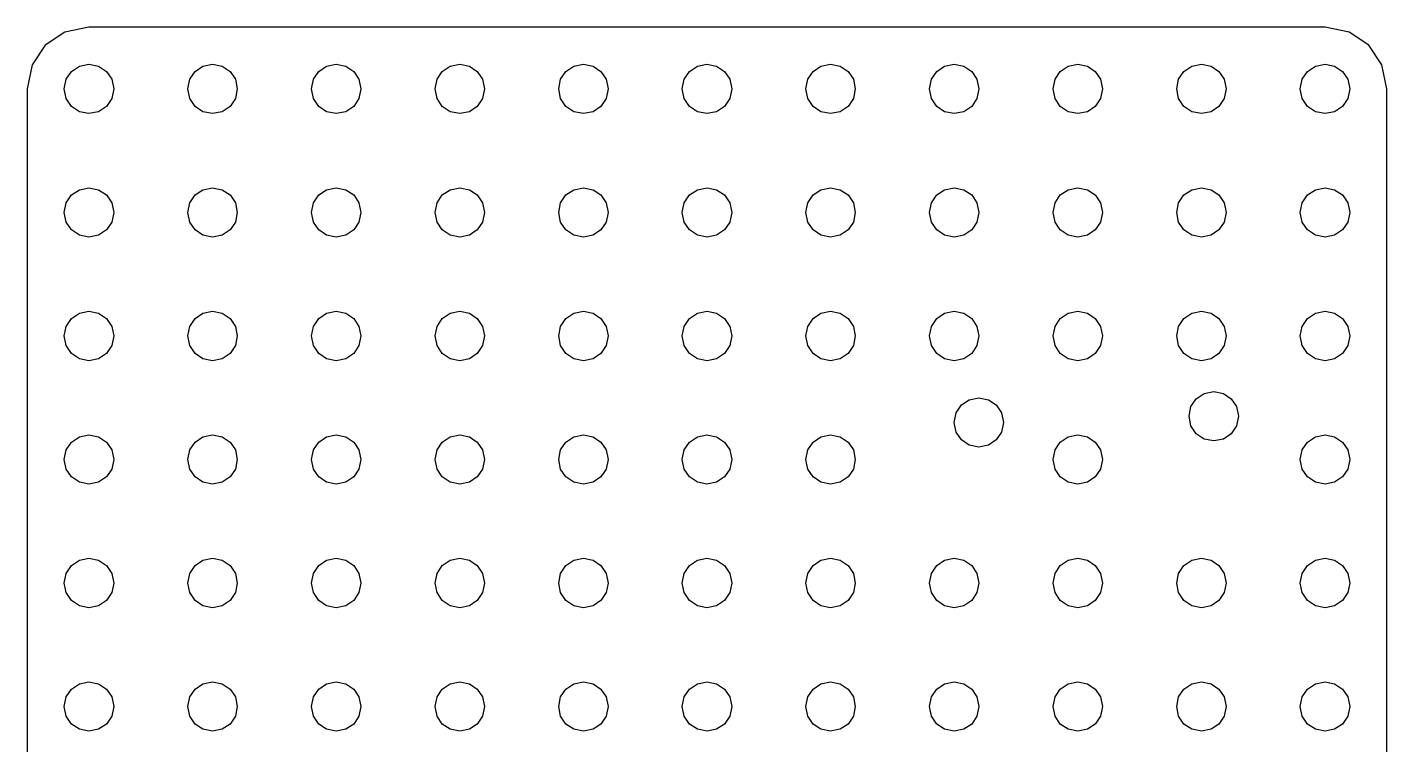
# Model space of a CAD drawing. Extents: x 0 to 110, y 0 to 110.
# Drawn here: x 0 to 110, y 51.9 to 110 of the extents above; entities that cross this region are included whole.
import ezdxf

# ---------------------------------------------------------------- set-up
doc = ezdxf.new("R2010")
doc.units = 0
doc.layers.add('Layer_1', color=7, linetype='CONTINUOUS')

msp = doc.modelspace()

# ---------------------------------------------------------------- linework, layer by layer
at = {"layer": 'Layer_1', "color": 7}
for p, q in [((4.999987, 110.000004), (3.050147, 109.608282)), ((29.999991, 110.000001), (4.999987, 110.000004)), ((54.999992, 109.999995), (29.999991, 110.000001)), ((3.050147, 109.608282), (1.461245, 108.538747)), ((79.999995, 109.999992), (54.999992, 109.999995)), ((104.999999, 109.99999), (79.999995, 109.999992)), ((106.949841, 109.608268), (104.999999, 109.99999)), ((108.538749, 108.538733), (106.949841, 109.608268)), ((1.461245, 108.538747), (0.391717, 106.949842)), ((109.608281, 106.949828), (108.538749, 108.538733)), ((0.391717, 106.949842), (0, 105.000005)), ((3.585791, 106.414217), (4.221514, 106.842834)), ((4.221514, 106.842834), (5.000004, 107.000004)), ((5.000004, 107.000004), (5.778494, 106.842834)), ((5.778494, 106.842834), (6.414218, 106.414217)), ((13.58579, 106.414217), (14.221513, 106.842834)), ((14.221513, 106.842834), (15.000003, 107.000004)), ((15.000003, 107.000004), (15.778493, 106.842834)), ((15.778493, 106.842834), (16.414217, 106.414217)), ((23.585789, 106.414217), (24.221513, 106.842834)), ((24.221513, 106.842834), (25.000003, 107.000004)), ((25.000003, 107.000004), (25.778493, 106.842834)), ((25.778493, 106.842834), (26.414217, 106.414217)), ((33.585786, 106.414217), (34.221509, 106.842834)), ((34.221509, 106.842834), (35, 107.000004)), ((35, 107.000004), (35.77849, 106.842834)), ((35.77849, 106.842834), (36.414213, 106.414217)), ((43.585786, 106.414217), (44.221509, 106.842834)), ((44.221509, 106.842834), (44.999999, 107.000004)), ((44.999999, 107.000004), (45.77849, 106.842834)), ((45.77849, 106.842834), (46.414213, 106.414217)), ((53.585785, 106.414217), (54.221509, 106.842834)), ((54.221509, 106.842834), (54.999999, 107.000004)), ((54.999999, 107.000004), (55.778489, 106.842834)), ((55.778489, 106.842834), (56.414213, 106.414217)), ((63.585785, 106.414217), (64.221509, 106.842834)), ((64.221509, 106.842834), (64.999999, 107.000004)), ((64.999999, 107.000004), (65.778489, 106.842834)), ((65.778489, 106.842834), (66.414212, 106.414217)), ((73.585785, 106.414217), (74.221508, 106.842834)), ((74.221508, 106.842834), (74.999999, 107.000004)), ((74.999999, 107.000004), (75.778489, 106.842834)), ((75.778489, 106.842834), (76.414212, 106.414217)), ((83.585788, 106.414217), (84.221511, 106.842834)), ((84.221511, 106.842834), (85.000001, 107.000004)), ((85.000001, 107.000004), (85.778491, 106.842834)), ((85.778491, 106.842834), (86.414215, 106.414217)), ((93.585787, 106.414217), (94.221511, 106.842834)), ((94.221511, 106.842834), (95.000001, 107.000004)), ((95.000001, 107.000004), (95.778491, 106.842834)), ((95.778491, 106.842834), (96.414215, 106.414217)), ((103.585787, 106.414217), (104.22151, 106.842834)), ((104.22151, 106.842834), (105.000001, 107.000004)), ((105.000001, 107.000004), (105.778491, 106.842834)), ((105.778491, 106.842834), (106.414214, 106.414217)), ((110, 104.999991), (109.608281, 106.949828)), ((3.000004, 105.000004), (3.157174, 105.778494)), ((3.157174, 105.778494), (3.585791, 106.414217)), ((6.414218, 106.414217), (6.842834, 105.778494)), ((6.842834, 105.778494), (7.000004, 105.000004)), ((13.000003, 105.000004), (13.157173, 105.778494)), ((13.157173, 105.778494), (13.58579, 106.414217)), ((16.414217, 106.414217), (16.842833, 105.778494)), ((16.842833, 105.778494), (17.000003, 105.000004)), ((23.000003, 105.000004), (23.157173, 105.778494)), ((23.157173, 105.778494), (23.585789, 106.414217)), ((26.414217, 106.414217), (26.842833, 105.778494)), ((26.842833, 105.778494), (27.000003, 105.000004)), ((32.999999, 105.000004), (33.157169, 105.778494)), ((33.157169, 105.778494), (33.585786, 106.414217)), ((36.414213, 106.414217), (36.84283, 105.778494)), ((36.84283, 105.778494), (37, 105.000004)), ((42.999999, 105.000004), (43.157169, 105.778494)), ((43.157169, 105.778494), (43.585786, 106.414217)), ((46.414213, 106.414217), (46.842829, 105.778494)), ((46.842829, 105.778494), (46.999999, 105.000004)), ((52.999999, 105.000004), (53.157169, 105.778494)), ((53.157169, 105.778494), (53.585785, 106.414217)), ((56.414213, 106.414217), (56.842829, 105.778494)), ((56.842829, 105.778494), (56.999999, 105.000004)), ((62.999999, 105.000004), (63.157169, 105.778494)), ((63.157169, 105.778494), (63.585785, 106.414217)), ((66.414212, 106.414217), (66.842829, 105.778494)), ((66.842829, 105.778494), (66.999999, 105.000004)), ((72.999999, 105.000004), (73.157168, 105.778494)), ((73.157168, 105.778494), (73.585785, 106.414217)), ((76.414212, 106.414217), (76.842829, 105.778494)), ((76.842829, 105.778494), (76.999999, 105.000004)), ((83.000001, 105.000004), (83.157171, 105.778494)), ((83.157171, 105.778494), (83.585788, 106.414217)), ((86.414215, 106.414217), (86.842831, 105.778494)), ((86.842831, 105.778494), (87.000001, 105.000004)), ((93.000001, 105.000004), (93.157171, 105.778494)), ((93.157171, 105.778494), (93.585787, 106.414217)), ((96.414215, 106.414217), (96.842831, 105.778494)), ((96.842831, 105.778494), (97.000001, 105.000004)), ((103.000001, 105.000004), (103.15717, 105.778494)), ((103.15717, 105.778494), (103.585787, 106.414217)), ((106.414214, 106.414217), (106.842831, 105.778494)), ((106.842831, 105.778494), (107.000001, 105.000004)), ((0, 105.000005), (0, 88.750005)), ((3.157174, 104.221514), (3.000004, 105.000004)), ((7.000004, 105.000004), (6.842834, 104.221514)), ((13.157173, 104.221514), (13.000003, 105.000004)), ((17.000003, 105.000004), (16.842833, 104.221514)), ((23.157173, 104.221514), (23.000003, 105.000004)), ((27.000003, 105.000004), (26.842833, 104.221514)), ((33.157169, 104.221514), (32.999999, 105.000004)), ((37, 105.000004), (36.84283, 104.221514)), ((43.157169, 104.221514), (42.999999, 105.000004)), ((46.999999, 105.000004), (46.842829, 104.221514)), ((53.157169, 104.221514), (52.999999, 105.000004)), ((56.999999, 105.000004), (56.842829, 104.221514)), ((63.157169, 104.221514), (62.999999, 105.000004)), ((66.999999, 105.000004), (66.842829, 104.221514)), ((73.157168, 104.221514), (72.999999, 105.000004)), ((76.999999, 105.000004), (76.842829, 104.221514)), ((83.157171, 104.221514), (83.000001, 105.000004)), ((87.000001, 105.000004), (86.842831, 104.221514)), ((93.157171, 104.221514), (93.000001, 105.000004)), ((97.000001, 105.000004), (96.842831, 104.221514)), ((103.157171, 104.221514), (103.000001, 105.000004)), ((107.000001, 105.000004), (106.842831, 104.221514)), ((110, 88.749994), (110, 104.999991)), ((3.585791, 103.585791), (3.157174, 104.221514)), ((4.221514, 103.157174), (3.585791, 103.585791)), ((6.414218, 103.585791), (5.778494, 103.157174)), ((6.842834, 104.221514), (6.414218, 103.585791)), ((13.58579, 103.585791), (13.157173, 104.221514)), ((14.221513, 103.157174), (13.58579, 103.585791)), ((16.414217, 103.585791), (15.778493, 103.157174)), ((16.842833, 104.221514), (16.414217, 103.585791)), ((23.585789, 103.585791), (23.157173, 104.221514)), ((24.221513, 103.157174), (23.585789, 103.585791)), ((26.414216, 103.585791), (25.778493, 103.157174)), ((26.842833, 104.221514), (26.414216, 103.585791)), ((33.585786, 103.585791), (33.157169, 104.221514)), ((34.221509, 103.157174), (33.585786, 103.585791)), ((36.414213, 103.585791), (35.77849, 103.157174)), ((36.84283, 104.221514), (36.414213, 103.585791)), ((43.585786, 103.585791), (43.157169, 104.221514)), ((44.221509, 103.157174), (43.585786, 103.585791)), ((46.414213, 103.585791), (45.77849, 103.157174)), ((46.842829, 104.221514), (46.414213, 103.585791)), ((53.585786, 103.585791), (53.157169, 104.221514)), ((54.221509, 103.157174), (53.585786, 103.585791)), ((56.414213, 103.585791), (55.778489, 103.157174)), ((56.842829, 104.221514), (56.414213, 103.585791)), ((63.585785, 103.585791), (63.157169, 104.221514)), ((64.221509, 103.157174), (63.585785, 103.585791)), ((66.414212, 103.585791), (65.778489, 103.157174)), ((66.842829, 104.221514), (66.414212, 103.585791)), ((73.585785, 103.585791), (73.157168, 104.221514)), ((74.221508, 103.157174), (73.585785, 103.585791)), ((76.414212, 103.585791), (75.778489, 103.157174)), ((76.842829, 104.221514), (76.414212, 103.585791)), ((83.585788, 103.585791), (83.157171, 104.221514)), ((84.221511, 103.157174), (83.585788, 103.585791)), ((86.414215, 103.585791), (85.778491, 103.157174)), ((86.842831, 104.221514), (86.414215, 103.585791)), ((93.585787, 103.585791), (93.157171, 104.221514)), ((94.221511, 103.157174), (93.585787, 103.585791)), ((96.414214, 103.585791), (95.778491, 103.157174)), ((96.842831, 104.221514), (96.414214, 103.585791)), ((103.585787, 103.585791), (103.157171, 104.221514)), ((104.22151, 103.157174), (103.585787, 103.585791)), ((106.414214, 103.585791), (105.778491, 103.157174)), ((106.842831, 104.221514), (106.414214, 103.585791)), ((5.000004, 103.000004), (4.221514, 103.157174)), ((5.778494, 103.157174), (5.000004, 103.000004)), ((15.000003, 103.000004), (14.221513, 103.157174)), ((15.778493, 103.157174), (15.000003, 103.000004)), ((25.000003, 103.000004), (24.221513, 103.157174)), ((25.778493, 103.157174), (25.000003, 103.000004)), ((35, 103.000004), (34.221509, 103.157174)), ((35.77849, 103.157174), (35, 103.000004)), ((44.999999, 103.000004), (44.221509, 103.157174)), ((45.77849, 103.157174), (44.999999, 103.000004)), ((54.999999, 103.000004), (54.221509, 103.157174)), ((55.778489, 103.157174), (54.999999, 103.000004)), ((64.999999, 103.000004), (64.221509, 103.157174)), ((65.778489, 103.157174), (64.999999, 103.000004)), ((74.999999, 103.000004), (74.221508, 103.157174)), ((75.778489, 103.157174), (74.999999, 103.000004)), ((85.000001, 103.000004), (84.221511, 103.157174)), ((85.778491, 103.157174), (85.000001, 103.000004)), ((95.000001, 103.000004), (94.221511, 103.157174)), ((95.778491, 103.157174), (95.000001, 103.000004)), ((105.000001, 103.000004), (104.22151, 103.157174)), ((105.778491, 103.157174), (105.000001, 103.000004)), ((3.58579, 96.414218), (4.221514, 96.842835)), ((4.221514, 96.842835), (5.000004, 97.000004)), ((5.000004, 97.000004), (5.778494, 96.842835)), ((5.778494, 96.842835), (6.414217, 96.414218)), ((13.585789, 96.41422), (14.221512, 96.842837)), ((14.221512, 96.842837), (15.000003, 97.000007)), ((15.000003, 97.000007), (15.778493, 96.842837)), ((15.778493, 96.842837), (16.414216, 96.41422)), ((23.58579, 96.414218), (24.221514, 96.842835)), ((24.221514, 96.842835), (25.000004, 97.000004)), ((25.000004, 97.000004), (25.778494, 96.842835)), ((25.778494, 96.842835), (26.414217, 96.414218)), ((33.585789, 96.414218), (34.221512, 96.842835)), ((34.221512, 96.842835), (35.000002, 97.000004)), ((35.000002, 97.000004), (35.778493, 96.842835)), ((35.778493, 96.842835), (36.414216, 96.414218)), ((43.585788, 96.414218), (44.221512, 96.842835)), ((44.221512, 96.842835), (45.000002, 97.000004)), ((45.000002, 97.000004), (45.778492, 96.842835)), ((45.778492, 96.842835), (46.414216, 96.414218)), ((53.585788, 96.414218), (54.221512, 96.842835)), ((54.221512, 96.842835), (55.000002, 97.000004)), ((55.000002, 97.000004), (55.778492, 96.842835)), ((55.778492, 96.842835), (56.414216, 96.414218)), ((63.585788, 96.41422), (64.221511, 96.842837)), ((64.221511, 96.842837), (65.000002, 97.000007)), ((65.000002, 97.000007), (65.778492, 96.842837)), ((65.778492, 96.842837), (66.414215, 96.41422)), ((73.585788, 96.414218), (74.221511, 96.842835)), ((74.221511, 96.842835), (75.000001, 97.000004)), ((75.000001, 97.000004), (75.778492, 96.842835)), ((75.778492, 96.842835), (76.414215, 96.414218)), ((83.58579, 96.414218), (84.221514, 96.842835)), ((84.221514, 96.842835), (85.000004, 97.000004)), ((85.000004, 97.000004), (85.778494, 96.842835)), ((85.778494, 96.842835), (86.414218, 96.414218)), ((93.58579, 96.414218), (94.221514, 96.842835)), ((94.221514, 96.842835), (95.000004, 97.000004)), ((95.000004, 97.000004), (95.778494, 96.842835)), ((95.778494, 96.842835), (96.414217, 96.414218)), ((103.58579, 96.414218), (104.221513, 96.842835)), ((104.221513, 96.842835), (105.000003, 97.000004)), ((105.000003, 97.000004), (105.778494, 96.842835)), ((105.778494, 96.842835), (106.414217, 96.414218)), ((3.000004, 95.000004), (3.157174, 95.778494)), ((3.157174, 95.778494), (3.58579, 96.414218)), ((6.414217, 96.414218), (6.842834, 95.778494)), ((6.842834, 95.778494), (7.000004, 95.000004)), ((13.000003, 95.000007), (13.157172, 95.778497)), ((13.157172, 95.778497), (13.585789, 96.41422)), ((16.414216, 96.41422), (16.842833, 95.778497)), ((16.842833, 95.778497), (17.000003, 95.000007)), ((23.000004, 95.000004), (23.157174, 95.778494)), ((23.157174, 95.778494), (23.58579, 96.414218)), ((26.414217, 96.414218), (26.842834, 95.778494)), ((26.842834, 95.778494), (27.000004, 95.000004)), ((33.000002, 95.000004), (33.157172, 95.778494)), ((33.157172, 95.778494), (33.585789, 96.414218)), ((36.414216, 96.414218), (36.842832, 95.778494)), ((36.842832, 95.778494), (37.000002, 95.000004)), ((43.000002, 95.000004), (43.157172, 95.778494)), ((43.157172, 95.778494), (43.585788, 96.414218)), ((46.414216, 96.414218), (46.842832, 95.778494)), ((46.842832, 95.778494), (47.000002, 95.000004)), ((53.000002, 95.000004), (53.157172, 95.778494)), ((53.157172, 95.778494), (53.585788, 96.414218)), ((56.414216, 96.414218), (56.842832, 95.778494)), ((56.842832, 95.778494), (57.000002, 95.000004)), ((63.000002, 95.000007), (63.157171, 95.778497)), ((63.157171, 95.778497), (63.585788, 96.41422)), ((66.414215, 96.41422), (66.842832, 95.778497)), ((66.842832, 95.778497), (67.000002, 95.000007)), ((73.000001, 95.000004), (73.157171, 95.778494)), ((73.157171, 95.778494), (73.585788, 96.414218)), ((76.414215, 96.414218), (76.842831, 95.778494)), ((76.842831, 95.778494), (77.000001, 95.000004)), ((83.000004, 95.000004), (83.157174, 95.778494)), ((83.157174, 95.778494), (83.58579, 96.414218)), ((86.414218, 96.414218), (86.842834, 95.778494)), ((86.842834, 95.778494), (87.000004, 95.000004)), ((93.000004, 95.000004), (93.157174, 95.778494)), ((93.157174, 95.778494), (93.58579, 96.414218)), ((96.414217, 96.414218), (96.842834, 95.778494)), ((96.842834, 95.778494), (97.000004, 95.000004)), ((103.000003, 95.000004), (103.157173, 95.778494)), ((103.157173, 95.778494), (103.58579, 96.414218)), ((106.414217, 96.414218), (106.842834, 95.778494)), ((106.842834, 95.778494), (107.000004, 95.000004)), ((3.157174, 94.221515), (3.000004, 95.000004)), ((7.000004, 95.000004), (6.842834, 94.221515)), ((13.157172, 94.221518), (13.000003, 95.000007)), ((17.000003, 95.000007), (16.842833, 94.221518)), ((23.157174, 94.221515), (23.000004, 95.000004)), ((27.000004, 95.000004), (26.842834, 94.221515)), ((33.157172, 94.221515), (33.000002, 95.000004)), ((37.000002, 95.000004), (36.842832, 94.221515)), ((43.157172, 94.221515), (43.000002, 95.000004)), ((47.000002, 95.000004), (46.842832, 94.221515)), ((53.157172, 94.221515), (53.000002, 95.000004)), ((57.000002, 95.000004), (56.842832, 94.221515)), ((63.157172, 94.221518), (63.000002, 95.000007)), ((67.000002, 95.000007), (66.842832, 94.221518)), ((73.157171, 94.221515), (73.000001, 95.000004)), ((77.000001, 95.000004), (76.842831, 94.221515)), ((83.157174, 94.221515), (83.000004, 95.000004)), ((87.000004, 95.000004), (86.842834, 94.221515)), ((93.157174, 94.221515), (93.000004, 95.000004)), ((97.000004, 95.000004), (96.842834, 94.221515)), ((103.157173, 94.221515), (103.000003, 95.000004)), ((107.000004, 95.000004), (106.842834, 94.221515)), ((3.58579, 93.585791), (3.157174, 94.221515)), ((4.221514, 93.157174), (3.58579, 93.585791)), ((6.414217, 93.585791), (5.778494, 93.157174)), ((6.842834, 94.221515), (6.414217, 93.585791)), ((13.585789, 93.585794), (13.157172, 94.221518)), ((14.221512, 93.157177), (13.585789, 93.585794)), ((16.414216, 93.585794), (15.778493, 93.157177)), ((16.842833, 94.221518), (16.414216, 93.585794)), ((23.58579, 93.585791), (23.157174, 94.221515)), ((24.221514, 93.157174), (23.58579, 93.585791)), ((26.414217, 93.585791), (25.778494, 93.157174)), ((26.842834, 94.221515), (26.414217, 93.585791)), ((33.585789, 93.585791), (33.157172, 94.221515)), ((34.221512, 93.157174), (33.585789, 93.585791)), ((36.414216, 93.585791), (35.778493, 93.157174)), ((36.842832, 94.221515), (36.414216, 93.585791)), ((43.585789, 93.585791), (43.157172, 94.221515)), ((44.221512, 93.157174), (43.585789, 93.585791)), ((46.414216, 93.585791), (45.778492, 93.157174)), ((46.842832, 94.221515), (46.414216, 93.585791)), ((53.585788, 93.585791), (53.157172, 94.221515)), ((54.221512, 93.157174), (53.585788, 93.585791)), ((56.414215, 93.585791), (55.778492, 93.157174)), ((56.842832, 94.221515), (56.414215, 93.585791)), ((63.585788, 93.585794), (63.157172, 94.221518)), ((64.221511, 93.157177), (63.585788, 93.585794)), ((66.414215, 93.585794), (65.778492, 93.157177)), ((66.842832, 94.221518), (66.414215, 93.585794)), ((73.585788, 93.585791), (73.157171, 94.221515)), ((74.221511, 93.157174), (73.585788, 93.585791)), ((76.414215, 93.585791), (75.778492, 93.157174)), ((76.842831, 94.221515), (76.414215, 93.585791)), ((83.58579, 93.585791), (83.157174, 94.221515)), ((84.221514, 93.157174), (83.58579, 93.585791)), ((86.414217, 93.585791), (85.778494, 93.157174)), ((86.842834, 94.221515), (86.414217, 93.585791)), ((93.58579, 93.585791), (93.157174, 94.221515)), ((94.221514, 93.157174), (93.58579, 93.585791)), ((96.414217, 93.585791), (95.778494, 93.157174)), ((96.842834, 94.221515), (96.414217, 93.585791)), ((103.58579, 93.585791), (103.157173, 94.221515)), ((104.221513, 93.157174), (103.58579, 93.585791)), ((106.414217, 93.585791), (105.778494, 93.157174)), ((106.842834, 94.221515), (106.414217, 93.585791)), ((5.000004, 93.000005), (4.221514, 93.157174)), ((5.778494, 93.157174), (5.000004, 93.000005)), ((15.000003, 93.000007), (14.221512, 93.157177)), ((15.778493, 93.157177), (15.000003, 93.000007)), ((25.000004, 93.000005), (24.221514, 93.157174)), ((25.778494, 93.157174), (25.000004, 93.000005)), ((35.000002, 93.000005), (34.221512, 93.157174)), ((35.778493, 93.157174), (35.000002, 93.000005)), ((45.000002, 93.000005), (44.221512, 93.157174)), ((45.778492, 93.157174), (45.000002, 93.000005)), ((55.000002, 93.000005), (54.221512, 93.157174)), ((55.778492, 93.157174), (55.000002, 93.000005)), ((65.000002, 93.000007), (64.221511, 93.157177)), ((65.778492, 93.157177), (65.000002, 93.000007)), ((75.000001, 93.000005), (74.221511, 93.157174)), ((75.778492, 93.157174), (75.000001, 93.000005)), ((85.000004, 93.000005), (84.221514, 93.157174)), ((85.778494, 93.157174), (85.000004, 93.000005)), ((95.000004, 93.000005), (94.221514, 93.157174)), ((95.778494, 93.157174), (95.000004, 93.000005)), ((105.000003, 93.000005), (104.221513, 93.157174)), ((105.778494, 93.157174), (105.000003, 93.000005)), ((0, 88.750005), (0, 72.500005)), ((110, 72.499997), (110, 88.749994)), ((4.221514, 86.842835), (5.000004, 87.000005)), ((5.000004, 87.000005), (5.778494, 86.842835)), ((14.221513, 86.842835), (15.000004, 87.000005)), ((15.000004, 87.000005), (15.778494, 86.842835)), ((24.221514, 86.842835), (25.000004, 87.000005)), ((25.000004, 87.000005), (25.778494, 86.842835)), ((34.221512, 86.842835), (35.000002, 87.000005)), ((35.000002, 87.000005), (35.778493, 86.842835)), ((44.221512, 86.842835), (45.000002, 87.000005)), ((45.000002, 87.000005), (45.778492, 86.842835)), ((54.221512, 86.842835), (55.000002, 87.000005)), ((55.000002, 87.000005), (55.778492, 86.842835)), ((64.221511, 86.842835), (65.000002, 87.000005)), ((65.000002, 87.000005), (65.778492, 86.842835)), ((74.221511, 86.842835), (75.000001, 87.000005)), ((75.000001, 87.000005), (75.778492, 86.842835)), ((84.221514, 86.842835), (85.000004, 87.000005)), ((85.000004, 87.000005), (85.778494, 86.842835)), ((94.221514, 86.842835), (95.000004, 87.000005)), ((95.000004, 87.000005), (95.778494, 86.842835)), ((104.221513, 86.842835), (105.000003, 87.000005)), ((105.000003, 87.000005), (105.778494, 86.842835)), ((3.157174, 85.778494), (3.58579, 86.414218)), ((3.58579, 86.414218), (4.221514, 86.842835)), ((5.778494, 86.842835), (6.414217, 86.414218)), ((6.414217, 86.414218), (6.842834, 85.778494)), ((13.157174, 85.778494), (13.58579, 86.414218)), ((13.58579, 86.414218), (14.221513, 86.842835)), ((15.778494, 86.842835), (16.414217, 86.414218)), ((16.414217, 86.414218), (16.842834, 85.778494)), ((23.157174, 85.778494), (23.58579, 86.414218)), ((23.58579, 86.414218), (24.221514, 86.842835)), ((25.778494, 86.842835), (26.414217, 86.414218)), ((26.414217, 86.414218), (26.842834, 85.778494)), ((33.157172, 85.778494), (33.585789, 86.414218)), ((33.585789, 86.414218), (34.221512, 86.842835)), ((35.778493, 86.842835), (36.414216, 86.414218)), ((36.414216, 86.414218), (36.842832, 85.778494)), ((43.157172, 85.778494), (43.585788, 86.414218)), ((43.585788, 86.414218), (44.221512, 86.842835)), ((45.778492, 86.842835), (46.414216, 86.414218)), ((46.414216, 86.414218), (46.842832, 85.778494)), ((53.157172, 85.778494), (53.585788, 86.414218)), ((53.585788, 86.414218), (54.221512, 86.842835)), ((55.778492, 86.842835), (56.414216, 86.414218)), ((56.414216, 86.414218), (56.842832, 85.778494)), ((63.157171, 85.778494), (63.585788, 86.414218)), ((63.585788, 86.414218), (64.221511, 86.842835)), ((65.778492, 86.842835), (66.414215, 86.414218)), ((66.414215, 86.414218), (66.842832, 85.778494)), ((73.157171, 85.778494), (73.585788, 86.414218)), ((73.585788, 86.414218), (74.221511, 86.842835)), ((75.778492, 86.842835), (76.414215, 86.414218)), ((76.414215, 86.414218), (76.842831, 85.778494)), ((83.157174, 85.778494), (83.58579, 86.414218)), ((83.58579, 86.414218), (84.221514, 86.842835)), ((85.778494, 86.842835), (86.414218, 86.414218)), ((86.414218, 86.414218), (86.842834, 85.778494)), ((93.157174, 85.778494), (93.58579, 86.414218)), ((93.58579, 86.414218), (94.221514, 86.842835)), ((95.778494, 86.842835), (96.414217, 86.414218)), ((96.414217, 86.414218), (96.842834, 85.778494)), ((103.157173, 85.778494), (103.58579, 86.414218)), ((103.58579, 86.414218), (104.221513, 86.842835)), ((105.778494, 86.842835), (106.414217, 86.414218)), ((106.414217, 86.414218), (106.842834, 85.778494)), ((3.000004, 85.000005), (3.157174, 85.778494)), ((3.157174, 84.221515), (3.000004, 85.000005)), ((6.842834, 85.778494), (7.000004, 85.000005)), ((7.000004, 85.000005), (6.842834, 84.221515)), ((13.000004, 85.000005), (13.157174, 85.778494)), ((13.157174, 84.221515), (13.000004, 85.000005)), ((16.842834, 85.778494), (17.000004, 85.000005)), ((17.000004, 85.000005), (16.842834, 84.221515)), ((23.000004, 85.000005), (23.157174, 85.778494)), ((23.157174, 84.221515), (23.000004, 85.000005)), ((26.842834, 85.778494), (27.000004, 85.000005)), ((27.000004, 85.000005), (26.842834, 84.221515)), ((33.000002, 85.000005), (33.157172, 85.778494)), ((33.157172, 84.221515), (33.000002, 85.000005)), ((36.842832, 85.778494), (37.000002, 85.000005)), ((37.000002, 85.000005), (36.842832, 84.221515)), ((43.000002, 85.000005), (43.157172, 85.778494)), ((43.157172, 84.221515), (43.000002, 85.000005)), ((46.842832, 85.778494), (47.000002, 85.000005)), ((47.000002, 85.000005), (46.842832, 84.221515)), ((53.000002, 85.000005), (53.157172, 85.778494)), ((53.157172, 84.221515), (53.000002, 85.000005)), ((56.842832, 85.778494), (57.000002, 85.000005)), ((57.000002, 85.000005), (56.842832, 84.221515)), ((63.000002, 85.000005), (63.157171, 85.778494)), ((63.157172, 84.221515), (63.000002, 85.000005)), ((66.842832, 85.778494), (67.000002, 85.000005)), ((67.000002, 85.000005), (66.842832, 84.221515)), ((73.000001, 85.000005), (73.157171, 85.778494)), ((73.157171, 84.221515), (73.000001, 85.000005)), ((76.842831, 85.778494), (77.000001, 85.000005)), ((77.000001, 85.000005), (76.842831, 84.221515)), ((83.000004, 85.000005), (83.157174, 85.778494)), ((83.157174, 84.221515), (83.000004, 85.000005)), ((86.842834, 85.778494), (87.000004, 85.000005)), ((87.000004, 85.000005), (86.842834, 84.221515)), ((93.000004, 85.000005), (93.157174, 85.778494)), ((93.157174, 84.221515), (93.000004, 85.000005)), ((96.842834, 85.778494), (97.000004, 85.000005)), ((97.000004, 85.000005), (96.842834, 84.221515)), ((103.000003, 85.000005), (103.157173, 85.778494)), ((103.157173, 84.221515), (103.000003, 85.000005)), ((106.842834, 85.778494), (107.000004, 85.000005)), ((107.000004, 85.000005), (106.842834, 84.221515)), ((3.58579, 83.585792), (3.157174, 84.221515)), ((6.842834, 84.221515), (6.414217, 83.585792)), ((13.58579, 83.585792), (13.157174, 84.221515)), ((16.842834, 84.221515), (16.414217, 83.585792)), ((23.58579, 83.585792), (23.157174, 84.221515)), ((26.842834, 84.221515), (26.414217, 83.585792)), ((33.585789, 83.585792), (33.157172, 84.221515)), ((36.842832, 84.221515), (36.414216, 83.585792)), ((43.585789, 83.585792), (43.157172, 84.221515)), ((46.842832, 84.221515), (46.414216, 83.585792)), ((53.585788, 83.585792), (53.157172, 84.221515)), ((56.842832, 84.221515), (56.414215, 83.585792)), ((63.585788, 83.585792), (63.157172, 84.221515)), ((66.842832, 84.221515), (66.414215, 83.585792)), ((73.585788, 83.585792), (73.157171, 84.221515)), ((76.842831, 84.221515), (76.414215, 83.585792)), ((83.58579, 83.585792), (83.157174, 84.221515)), ((86.842834, 84.221515), (86.414217, 83.585792)), ((93.58579, 83.585792), (93.157174, 84.221515)), ((96.842834, 84.221515), (96.414217, 83.585792)), ((103.58579, 83.585792), (103.157173, 84.221515)), ((106.842834, 84.221515), (106.414217, 83.585792)), ((4.221514, 83.157174), (3.58579, 83.585792)), ((5.000004, 83.000005), (4.221514, 83.157174)), ((5.778494, 83.157174), (5.000004, 83.000005)), ((6.414217, 83.585792), (5.778494, 83.157174)), ((14.221513, 83.157174), (13.58579, 83.585792)), ((15.000004, 83.000005), (14.221513, 83.157174)), ((15.778494, 83.157174), (15.000004, 83.000005)), ((16.414217, 83.585792), (15.778494, 83.157174)), ((24.221514, 83.157174), (23.58579, 83.585792)), ((25.000004, 83.000005), (24.221514, 83.157174)), ((25.778494, 83.157174), (25.000004, 83.000005)), ((26.414217, 83.585792), (25.778494, 83.157174)), ((34.221512, 83.157174), (33.585789, 83.585792)), ((35.000002, 83.000005), (34.221512, 83.157174)), ((35.778493, 83.157174), (35.000002, 83.000005)), ((36.414216, 83.585792), (35.778493, 83.157174)), ((44.221512, 83.157174), (43.585789, 83.585792)), ((45.000002, 83.000005), (44.221512, 83.157174)), ((45.778492, 83.157174), (45.000002, 83.000005)), ((46.414216, 83.585792), (45.778492, 83.157174)), ((54.221512, 83.157174), (53.585788, 83.585792)), ((55.000002, 83.000005), (54.221512, 83.157174)), ((55.778492, 83.157174), (55.000002, 83.000005)), ((56.414215, 83.585792), (55.778492, 83.157174)), ((64.221511, 83.157174), (63.585788, 83.585792)), ((65.000002, 83.000005), (64.221511, 83.157174)), ((65.778492, 83.157174), (65.000002, 83.000005)), ((66.414215, 83.585792), (65.778492, 83.157174)), ((74.221511, 83.157174), (73.585788, 83.585792)), ((75.000001, 83.000005), (74.221511, 83.157174)), ((75.778492, 83.157174), (75.000001, 83.000005)), ((76.414215, 83.585792), (75.778492, 83.157174)), ((84.221514, 83.157174), (83.58579, 83.585792)), ((85.000004, 83.000005), (84.221514, 83.157174)), ((85.778494, 83.157174), (85.000004, 83.000005)), ((86.414217, 83.585792), (85.778494, 83.157174)), ((94.221514, 83.157174), (93.58579, 83.585792)), ((95.000004, 83.000005), (94.221514, 83.157174)), ((95.778494, 83.157174), (95.000004, 83.000005)), ((96.414217, 83.585792), (95.778494, 83.157174)), ((104.221513, 83.157174), (103.58579, 83.585792)), ((105.000003, 83.000005), (104.221513, 83.157174)), ((105.778494, 83.157174), (105.000003, 83.000005)), ((106.414217, 83.585792), (105.778494, 83.157174)), ((94.585782, 79.914214), (95.221505, 80.342829)), ((95.221505, 80.342829), (95.999994, 80.499997)), ((95.999994, 80.499997), (96.778483, 80.342829)), ((96.778483, 80.342829), (97.414206, 79.914214)), ((75.149234, 78.778497), (75.57785, 79.414221)), ((75.57785, 79.414221), (76.213574, 79.842838)), ((76.213574, 79.842838), (76.992064, 80.000007)), ((76.992064, 80.000007), (77.770554, 79.842838)), ((77.770554, 79.842838), (78.406278, 79.414221)), ((78.406278, 79.414221), (78.834894, 78.778497)), ((93.999994, 78.50001), (94.157166, 79.278494)), ((94.157166, 79.278494), (94.585782, 79.914214)), ((97.414206, 79.914214), (97.842822, 79.278494)), ((97.842822, 79.278494), (97.999994, 78.50001)), ((74.992064, 78.000007), (75.149234, 78.778497)), ((78.834894, 78.778497), (78.992064, 78.000007)), ((94.157163, 77.72152), (93.999994, 78.50001)), ((97.999994, 78.50001), (97.842825, 77.72152)), ((4.221514, 76.842835), (5.000004, 77.000005)), ((5.000004, 77.000005), (5.778494, 76.842835)), ((14.221513, 76.842835), (15.000003, 77.000005)), ((15.000003, 77.000005), (15.778493, 76.842835)), ((24.221512, 76.842835), (25.000003, 77.000005)), ((25.000003, 77.000005), (25.778493, 76.842835)), ((34.221509, 76.842835), (35, 77.000005)), ((35, 77.000005), (35.77849, 76.842835)), ((44.221509, 76.842835), (44.999999, 77.000005)), ((44.999999, 77.000005), (45.77849, 76.842835)), ((54.221509, 76.842835), (54.999999, 77.000005)), ((54.999999, 77.000005), (55.778489, 76.842835)), ((64.221509, 76.842835), (64.999999, 77.000005)), ((64.999999, 77.000005), (65.778489, 76.842835)), ((75.149234, 77.221518), (74.992064, 78.000007)), ((75.577851, 76.585794), (75.149234, 77.221518)), ((78.834894, 77.221518), (78.406278, 76.585794)), ((78.992064, 78.000007), (78.834894, 77.221518)), ((84.221511, 76.842835), (85.000001, 77.000005)), ((85.000001, 77.000005), (85.778491, 76.842835)), ((94.58578, 77.0858), (94.157163, 77.72152)), ((95.221503, 76.657185), (94.58578, 77.0858)), ((97.414208, 77.0858), (96.778485, 76.657185)), ((97.842825, 77.72152), (97.414208, 77.0858)), ((104.22151, 76.842835), (105.000001, 77.000005)), ((105.000001, 77.000005), (105.778491, 76.842835)), ((3.157174, 75.778495), (3.58579, 76.414218)), ((3.58579, 76.414218), (4.221514, 76.842835)), ((5.778494, 76.842835), (6.414217, 76.414218)), ((6.414217, 76.414218), (6.842834, 75.778495)), ((13.157173, 75.778495), (13.585789, 76.414218)), ((13.585789, 76.414218), (14.221513, 76.842835)), ((15.778493, 76.842835), (16.414216, 76.414218)), ((16.414216, 76.414218), (16.842833, 75.778495)), ((23.157172, 75.778495), (23.585789, 76.414218)), ((23.585789, 76.414218), (24.221512, 76.842835)), ((25.778493, 76.842835), (26.414216, 76.414218)), ((26.414216, 76.414218), (26.842833, 75.778495)), ((33.157169, 75.778495), (33.585786, 76.414218)), ((33.585786, 76.414218), (34.221509, 76.842835)), ((35.77849, 76.842835), (36.414213, 76.414218)), ((36.414213, 76.414218), (36.84283, 75.778495)), ((43.157169, 75.778495), (43.585786, 76.414218)), ((43.585786, 76.414218), (44.221509, 76.842835)), ((45.77849, 76.842835), (46.414213, 76.414218)), ((46.414213, 76.414218), (46.842829, 75.778495)), ((53.157169, 75.778495), (53.585785, 76.414218)), ((53.585785, 76.414218), (54.221509, 76.842835)), ((55.778489, 76.842835), (56.414213, 76.414218)), ((56.414213, 76.414218), (56.842829, 75.778495)), ((63.157169, 75.778495), (63.585785, 76.414218)), ((63.585785, 76.414218), (64.221509, 76.842835)), ((65.778489, 76.842835), (66.414212, 76.414218)), ((66.414212, 76.414218), (66.842829, 75.778495)), ((76.213574, 76.157177), (75.577851, 76.585794)), ((76.992064, 76.000008), (76.213574, 76.157177)), ((77.770554, 76.157177), (76.992064, 76.000008)), ((78.406278, 76.585794), (77.770554, 76.157177)), ((83.157171, 75.778495), (83.585788, 76.414218)), ((83.585788, 76.414218), (84.221511, 76.842835)), ((85.778491, 76.842835), (86.414215, 76.414218)), ((86.414215, 76.414218), (86.842831, 75.778495)), ((95.999994, 76.500016), (95.221503, 76.657185)), ((96.778485, 76.657185), (95.999994, 76.500016)), ((103.15717, 75.778495), (103.585787, 76.414218)), ((103.585787, 76.414218), (104.22151, 76.842835)), ((105.778491, 76.842835), (106.414214, 76.414218)), ((106.414214, 76.414218), (106.842831, 75.778495)), ((3.000004, 75.000005), (3.157174, 75.778495)), ((3.157174, 74.221515), (3.000004, 75.000005)), ((6.842834, 75.778495), (7.000004, 75.000005)), ((7.000004, 75.000005), (6.842834, 74.221515)), ((13.000003, 75.000005), (13.157173, 75.778495)), ((13.157173, 74.221515), (13.000003, 75.000005)), ((16.842833, 75.778495), (17.000003, 75.000005)), ((17.000003, 75.000005), (16.842833, 74.221515)), ((23.000003, 75.000005), (23.157172, 75.778495)), ((23.157173, 74.221515), (23.000003, 75.000005)), ((26.842833, 75.778495), (27.000003, 75.000005)), ((27.000003, 75.000005), (26.842833, 74.221515)), ((32.999999, 75.000005), (33.157169, 75.778495)), ((33.157169, 74.221515), (32.999999, 75.000005)), ((36.84283, 75.778495), (37, 75.000005)), ((37, 75.000005), (36.84283, 74.221515)), ((42.999999, 75.000005), (43.157169, 75.778495)), ((43.157169, 74.221515), (42.999999, 75.000005)), ((46.842829, 75.778495), (46.999999, 75.000005)), ((46.999999, 75.000005), (46.842829, 74.221515)), ((52.999999, 75.000005), (53.157169, 75.778495)), ((53.157169, 74.221515), (52.999999, 75.000005)), ((56.842829, 75.778495), (56.999999, 75.000005)), ((56.999999, 75.000005), (56.842829, 74.221515)), ((62.999999, 75.000005), (63.157169, 75.778495)), ((63.157169, 74.221515), (62.999999, 75.000005)), ((66.842829, 75.778495), (66.999999, 75.000005)), ((66.999999, 75.000005), (66.842829, 74.221515)), ((83.000001, 75.000005), (83.157171, 75.778495)), ((83.157171, 74.221515), (83.000001, 75.000005)), ((86.842831, 75.778495), (87.000001, 75.000005)), ((87.000001, 75.000005), (86.842831, 74.221515)), ((103.000001, 75.000005), (103.15717, 75.778495)), ((103.157171, 74.221515), (103.000001, 75.000005)), ((106.842831, 75.778495), (107.000001, 75.000005)), ((107.000001, 75.000005), (106.842831, 74.221515)), ((3.58579, 73.585792), (3.157174, 74.221515)), ((6.842834, 74.221515), (6.414217, 73.585792)), ((13.585789, 73.585792), (13.157173, 74.221515)), ((16.842833, 74.221515), (16.414216, 73.585792)), ((23.585789, 73.585792), (23.157173, 74.221515)), ((26.842833, 74.221515), (26.414216, 73.585792)), ((33.585786, 73.585792), (33.157169, 74.221515)), ((36.84283, 74.221515), (36.414213, 73.585792)), ((43.585786, 73.585792), (43.157169, 74.221515)), ((46.842829, 74.221515), (46.414213, 73.585792)), ((53.585786, 73.585792), (53.157169, 74.221515)), ((56.842829, 74.221515), (56.414213, 73.585792)), ((63.585785, 73.585792), (63.157169, 74.221515)), ((66.842829, 74.221515), (66.414212, 73.585792)), ((83.585788, 73.585792), (83.157171, 74.221515)), ((86.842831, 74.221515), (86.414215, 73.585792)), ((103.585787, 73.585792), (103.157171, 74.221515)), ((106.842831, 74.221515), (106.414214, 73.585792)), ((4.221514, 73.157175), (3.58579, 73.585792)), ((5.000004, 73.000005), (4.221514, 73.157175)), ((5.778494, 73.157175), (5.000004, 73.000005)), ((6.414217, 73.585792), (5.778494, 73.157175)), ((14.221513, 73.157175), (13.585789, 73.585792)), ((15.000003, 73.000005), (14.221513, 73.157175)), ((15.778493, 73.157175), (15.000003, 73.000005)), ((16.414216, 73.585792), (15.778493, 73.157175)), ((24.221512, 73.157175), (23.585789, 73.585792)), ((25.000003, 73.000005), (24.221512, 73.157175)), ((25.778493, 73.157175), (25.000003, 73.000005)), ((26.414216, 73.585792), (25.778493, 73.157175)), ((34.221509, 73.157175), (33.585786, 73.585792)), ((35, 73.000005), (34.221509, 73.157175)), ((35.77849, 73.157175), (35, 73.000005)), ((36.414213, 73.585792), (35.77849, 73.157175)), ((44.221509, 73.157175), (43.585786, 73.585792)), ((44.999999, 73.000005), (44.221509, 73.157175)), ((45.77849, 73.157175), (44.999999, 73.000005)), ((46.414213, 73.585792), (45.77849, 73.157175)), ((54.221509, 73.157175), (53.585786, 73.585792)), ((54.999999, 73.000005), (54.221509, 73.157175)), ((55.778489, 73.157175), (54.999999, 73.000005)), ((56.414213, 73.585792), (55.778489, 73.157175)), ((64.221509, 73.157175), (63.585785, 73.585792)), ((64.999999, 73.000005), (64.221509, 73.157175)), ((65.778489, 73.157175), (64.999999, 73.000005)), ((66.414212, 73.585792), (65.778489, 73.157175)), ((84.221511, 73.157175), (83.585788, 73.585792)), ((85.000001, 73.000005), (84.221511, 73.157175)), ((85.778491, 73.157175), (85.000001, 73.000005)), ((86.414215, 73.585792), (85.778491, 73.157175)), ((104.22151, 73.157175), (103.585787, 73.585792)), ((105.000001, 73.000005), (104.22151, 73.157175)), ((105.778491, 73.157175), (105.000001, 73.000005)), ((106.414214, 73.585792), (105.778491, 73.157175)), ((0, 72.500005), (0, 56.250005)), ((110, 56.250003), (110, 72.499997)), ((3.157174, 65.778495), (3.58579, 66.414218)), ((3.58579, 66.414218), (4.221514, 66.842835)), ((4.221514, 66.842835), (5.000004, 67.000005)), ((5.000004, 67.000005), (5.778494, 66.842835)), ((5.778494, 66.842835), (6.414217, 66.414218)), ((6.414217, 66.414218), (6.842834, 65.778495)), ((13.157172, 65.778495), (13.585789, 66.414218)), ((13.585789, 66.414218), (14.221512, 66.842835)), ((14.221512, 66.842835), (15.000003, 67.000005)), ((15.000003, 67.000005), (15.778493, 66.842835)), ((15.778493, 66.842835), (16.414216, 66.414218)), ((16.414216, 66.414218), (16.842833, 65.778495)), ((23.157172, 65.778495), (23.585789, 66.414218)), ((23.585789, 66.414218), (24.221512, 66.842835)), ((24.221512, 66.842835), (25.000003, 67.000005)), ((25.000003, 67.000005), (25.778493, 66.842835)), ((25.778493, 66.842835), (26.414216, 66.414218)), ((26.414216, 66.414218), (26.842833, 65.778495)), ((33.157169, 65.778495), (33.585786, 66.414218)), ((33.585786, 66.414218), (34.221509, 66.842835)), ((34.221509, 66.842835), (35, 67.000005)), ((35, 67.000005), (35.77849, 66.842835)), ((35.77849, 66.842835), (36.414213, 66.414218)), ((36.414213, 66.414218), (36.84283, 65.778495)), ((43.157169, 65.778495), (43.585786, 66.414218)), ((43.585786, 66.414218), (44.221509, 66.842835)), ((44.221509, 66.842835), (44.999999, 67.000005)), ((44.999999, 67.000005), (45.77849, 66.842835)), ((45.77849, 66.842835), (46.414213, 66.414218)), ((46.414213, 66.414218), (46.842829, 65.778495)), ((53.157169, 65.778495), (53.585785, 66.414218)), ((53.585785, 66.414218), (54.221509, 66.842835)), ((54.221509, 66.842835), (54.999999, 67.000005)), ((54.999999, 67.000005), (55.778489, 66.842835)), ((55.778489, 66.842835), (56.414213, 66.414218)), ((56.414213, 66.414218), (56.842829, 65.778495)), ((63.157169, 65.778495), (63.585785, 66.414218)), ((63.585785, 66.414218), (64.221509, 66.842835)), ((64.221509, 66.842835), (64.999999, 67.000005)), ((64.999999, 67.000005), (65.778489, 66.842835)), ((65.778489, 66.842835), (66.414212, 66.414218)), ((66.414212, 66.414218), (66.842829, 65.778495)), ((73.157168, 65.778495), (73.585785, 66.414218)), ((73.585785, 66.414218), (74.221508, 66.842835)), ((74.221508, 66.842835), (74.999999, 67.000005)), ((74.999999, 67.000005), (75.778489, 66.842835)), ((75.778489, 66.842835), (76.414212, 66.414218)), ((76.414212, 66.414218), (76.842829, 65.778495)), ((83.157171, 65.778495), (83.585788, 66.414218)), ((83.585788, 66.414218), (84.221511, 66.842835)), ((84.221511, 66.842835), (85.000001, 67.000005)), ((85.000001, 67.000005), (85.778491, 66.842835)), ((85.778491, 66.842835), (86.414215, 66.414218)), ((86.414215, 66.414218), (86.842831, 65.778495)), ((93.157171, 65.778495), (93.585787, 66.414218)), ((93.585787, 66.414218), (94.221511, 66.842835)), ((94.221511, 66.842835), (95.000001, 67.000005)), ((95.000001, 67.000005), (95.778491, 66.842835)), ((95.778491, 66.842835), (96.414215, 66.414218)), ((96.414215, 66.414218), (96.842831, 65.778495)), ((103.15717, 65.778495), (103.585787, 66.414218)), ((103.585787, 66.414218), (104.22151, 66.842835)), ((104.22151, 66.842835), (105.000001, 67.000005)), ((105.000001, 67.000005), (105.778491, 66.842835)), ((105.778491, 66.842835), (106.414214, 66.414218)), ((106.414214, 66.414218), (106.842831, 65.778495)), ((3.000004, 65.000005), (3.157174, 65.778495)), ((3.157174, 64.221515), (3.000004, 65.000005)), ((6.842834, 65.778495), (7.000004, 65.000005)), ((7.000004, 65.000005), (6.842834, 64.221515)), ((13.000003, 65.000005), (13.157172, 65.778495)), ((13.157172, 64.221515), (13.000003, 65.000005)), ((16.842833, 65.778495), (17.000003, 65.000005)), ((17.000003, 65.000005), (16.842833, 64.221515)), ((23.000003, 65.000005), (23.157172, 65.778495)), ((23.157173, 64.221515), (23.000003, 65.000005)), ((26.842833, 65.778495), (27.000003, 65.000005)), ((27.000003, 65.000005), (26.842833, 64.221515)), ((32.999999, 65.000005), (33.157169, 65.778495)), ((33.157169, 64.221515), (32.999999, 65.000005)), ((36.84283, 65.778495), (37, 65.000005)), ((37, 65.000005), (36.84283, 64.221515)), ((42.999999, 65.000005), (43.157169, 65.778495)), ((43.157169, 64.221515), (42.999999, 65.000005)), ((46.842829, 65.778495), (46.999999, 65.000005)), ((46.999999, 65.000005), (46.842829, 64.221515)), ((52.999999, 65.000005), (53.157169, 65.778495)), ((53.157169, 64.221515), (52.999999, 65.000005)), ((56.842829, 65.778495), (56.999999, 65.000005)), ((56.999999, 65.000005), (56.842829, 64.221515)), ((62.999999, 65.000005), (63.157169, 65.778495)), ((63.157169, 64.221515), (62.999999, 65.000005)), ((66.842829, 65.778495), (66.999999, 65.000005)), ((66.999999, 65.000005), (66.842829, 64.221515)), ((72.999999, 65.000005), (73.157168, 65.778495)), ((73.157168, 64.221515), (72.999999, 65.000005)), ((76.842829, 65.778495), (76.999999, 65.000005)), ((76.999999, 65.000005), (76.842829, 64.221515)), ((83.000001, 65.000005), (83.157171, 65.778495)), ((83.157171, 64.221515), (83.000001, 65.000005)), ((86.842831, 65.778495), (87.000001, 65.000005)), ((87.000001, 65.000005), (86.842831, 64.221515)), ((93.000001, 65.000005), (93.157171, 65.778495)), ((93.157171, 64.221515), (93.000001, 65.000005)), ((96.842831, 65.778495), (97.000001, 65.000005)), ((97.000001, 65.000005), (96.842831, 64.221515)), ((103.000001, 65.000005), (103.15717, 65.778495)), ((103.157171, 64.221515), (103.000001, 65.000005)), ((106.842831, 65.778495), (107.000001, 65.000005)), ((107.000001, 65.000005), (106.842831, 64.221515)), ((3.58579, 63.585792), (3.157174, 64.221515)), ((6.842834, 64.221515), (6.414217, 63.585792)), ((13.585789, 63.585792), (13.157172, 64.221515)), ((16.842833, 64.221515), (16.414216, 63.585792)), ((23.585789, 63.585792), (23.157173, 64.221515)), ((26.842833, 64.221515), (26.414216, 63.585792)), ((33.585786, 63.585792), (33.157169, 64.221515)), ((36.84283, 64.221515), (36.414213, 63.585792)), ((43.585786, 63.585792), (43.157169, 64.221515)), ((46.842829, 64.221515), (46.414213, 63.585792)), ((53.585786, 63.585792), (53.157169, 64.221515)), ((56.842829, 64.221515), (56.414213, 63.585792)), ((63.585785, 63.585792), (63.157169, 64.221515)), ((66.842829, 64.221515), (66.414212, 63.585792)), ((73.585785, 63.585792), (73.157168, 64.221515)), ((76.842829, 64.221515), (76.414212, 63.585792)), ((83.585788, 63.585792), (83.157171, 64.221515)), ((86.842831, 64.221515), (86.414215, 63.585792)), ((93.585787, 63.585792), (93.157171, 64.221515)), ((96.842831, 64.221515), (96.414214, 63.585792)), ((103.585787, 63.585792), (103.157171, 64.221515)), ((106.842831, 64.221515), (106.414214, 63.585792)), ((4.221514, 63.157175), (3.58579, 63.585792)), ((5.000004, 63.000005), (4.221514, 63.157175)), ((5.778494, 63.157175), (5.000004, 63.000005)), ((6.414217, 63.585792), (5.778494, 63.157175)), ((14.221512, 63.157175), (13.585789, 63.585792)), ((15.000003, 63.000005), (14.221512, 63.157175)), ((15.778493, 63.157175), (15.000003, 63.000005)), ((16.414216, 63.585792), (15.778493, 63.157175)), ((24.221512, 63.157175), (23.585789, 63.585792)), ((25.000003, 63.000005), (24.221512, 63.157175)), ((25.778493, 63.157175), (25.000003, 63.000005)), ((26.414216, 63.585792), (25.778493, 63.157175)), ((34.221509, 63.157175), (33.585786, 63.585792)), ((35, 63.000005), (34.221509, 63.157175)), ((35.77849, 63.157175), (35, 63.000005)), ((36.414213, 63.585792), (35.77849, 63.157175)), ((44.221509, 63.157175), (43.585786, 63.585792)), ((44.999999, 63.000005), (44.221509, 63.157175)), ((45.77849, 63.157175), (44.999999, 63.000005)), ((46.414213, 63.585792), (45.77849, 63.157175)), ((54.221509, 63.157175), (53.585786, 63.585792)), ((54.999999, 63.000005), (54.221509, 63.157175)), ((55.778489, 63.157175), (54.999999, 63.000005)), ((56.414213, 63.585792), (55.778489, 63.157175)), ((64.221509, 63.157175), (63.585785, 63.585792)), ((64.999999, 63.000005), (64.221509, 63.157175)), ((65.778489, 63.157175), (64.999999, 63.000005)), ((66.414212, 63.585792), (65.778489, 63.157175)), ((74.221508, 63.157175), (73.585785, 63.585792)), ((74.999999, 63.000005), (74.221508, 63.157175)), ((75.778489, 63.157175), (74.999999, 63.000005)), ((76.414212, 63.585792), (75.778489, 63.157175)), ((84.221511, 63.157175), (83.585788, 63.585792)), ((85.000001, 63.000005), (84.221511, 63.157175)), ((85.778491, 63.157175), (85.000001, 63.000005)), ((86.414215, 63.585792), (85.778491, 63.157175)), ((94.221511, 63.157175), (93.585787, 63.585792)), ((95.000001, 63.000005), (94.221511, 63.157175)), ((95.778491, 63.157175), (95.000001, 63.000005)), ((96.414214, 63.585792), (95.778491, 63.157175)), ((104.22151, 63.157175), (103.585787, 63.585792)), ((105.000001, 63.000005), (104.22151, 63.157175)), ((105.778491, 63.157175), (105.000001, 63.000005)), ((106.414214, 63.585792), (105.778491, 63.157175)), ((0, 56.250005), (0, 40.000005)), ((3.157173, 55.778492), (3.58579, 56.414216)), ((3.58579, 56.414216), (4.221513, 56.842833)), ((4.221513, 56.842833), (5.000004, 57.000002)), ((5.000004, 57.000002), (5.778494, 56.842833)), ((5.778494, 56.842833), (6.414217, 56.414216)), ((6.414217, 56.414216), (6.842834, 55.778492)), ((13.157174, 55.778492), (13.58579, 56.414216)), ((13.58579, 56.414216), (14.221513, 56.842833)), ((14.221513, 56.842833), (15.000004, 57.000002)), ((15.000004, 57.000002), (15.778494, 56.842833)), ((15.778494, 56.842833), (16.414217, 56.414216)), ((16.414217, 56.414216), (16.842834, 55.778492)), ((23.157174, 55.778492), (23.58579, 56.414216)), ((23.58579, 56.414216), (24.221514, 56.842833)), ((24.221514, 56.842833), (25.000004, 57.000002)), ((25.000004, 57.000002), (25.778494, 56.842833)), ((25.778494, 56.842833), (26.414217, 56.414216)), ((26.414217, 56.414216), (26.842834, 55.778492)), ((33.157172, 55.778492), (33.585789, 56.414216)), ((33.585789, 56.414216), (34.221512, 56.842833)), ((34.221512, 56.842833), (35.000002, 57.000002)), ((35.000002, 57.000002), (35.778493, 56.842833)), ((35.778493, 56.842833), (36.414216, 56.414216)), ((36.414216, 56.414216), (36.842832, 55.778492)), ((43.157172, 55.778492), (43.585788, 56.414216)), ((43.585788, 56.414216), (44.221512, 56.842833)), ((44.221512, 56.842833), (45.000002, 57.000002)), ((45.000002, 57.000002), (45.778492, 56.842833)), ((45.778492, 56.842833), (46.414216, 56.414216)), ((46.414216, 56.414216), (46.842832, 55.778492)), ((53.157172, 55.778492), (53.585788, 56.414216)), ((53.585788, 56.414216), (54.221512, 56.842833)), ((54.221512, 56.842833), (55.000002, 57.000002)), ((55.000002, 57.000002), (55.778492, 56.842833)), ((55.778492, 56.842833), (56.414216, 56.414216)), ((56.414216, 56.414216), (56.842832, 55.778492)), ((63.157171, 55.778492), (63.585788, 56.414216)), ((63.585788, 56.414216), (64.221511, 56.842833)), ((64.221511, 56.842833), (65.000002, 57.000002)), ((65.000002, 57.000002), (65.778492, 56.842833)), ((65.778492, 56.842833), (66.414215, 56.414216)), ((66.414215, 56.414216), (66.842832, 55.778492)), ((73.157171, 55.778492), (73.585788, 56.414216)), ((73.585788, 56.414216), (74.221511, 56.842833)), ((74.221511, 56.842833), (75.000001, 57.000002)), ((75.000001, 57.000002), (75.778492, 56.842833)), ((75.778492, 56.842833), (76.414215, 56.414216)), ((76.414215, 56.414216), (76.842831, 55.778492)), ((83.157174, 55.778492), (83.58579, 56.414216)), ((83.58579, 56.414216), (84.221514, 56.842833)), ((84.221514, 56.842833), (85.000004, 57.000002)), ((85.000004, 57.000002), (85.778494, 56.842833)), ((85.778494, 56.842833), (86.414218, 56.414216)), ((86.414218, 56.414216), (86.842834, 55.778492)), ((93.157174, 55.778492), (93.58579, 56.414216)), ((93.58579, 56.414216), (94.221514, 56.842833)), ((94.221514, 56.842833), (95.000004, 57.000002)), ((95.000004, 57.000002), (95.778494, 56.842833)), ((95.778494, 56.842833), (96.414217, 56.414216)), ((96.414217, 56.414216), (96.842834, 55.778492)), ((103.157173, 55.778492), (103.58579, 56.414216)), ((103.58579, 56.414216), (104.221513, 56.842833)), ((104.221513, 56.842833), (105.000003, 57.000002)), ((105.000003, 57.000002), (105.778494, 56.842833)), ((105.778494, 56.842833), (106.414217, 56.414216)), ((106.414217, 56.414216), (106.842834, 55.778492)), ((110, 40.000005), (110, 56.250003)), ((3.000004, 55.000003), (3.157173, 55.778492)), ((3.157174, 54.221513), (3.000004, 55.000003)), ((6.842834, 55.778492), (7.000004, 55.000003)), ((7.000004, 55.000003), (6.842834, 54.221513)), ((13.000004, 55.000003), (13.157174, 55.778492)), ((13.157174, 54.221513), (13.000004, 55.000003)), ((16.842834, 55.778492), (17.000004, 55.000003)), ((17.000004, 55.000003), (16.842834, 54.221513)), ((23.000004, 55.000003), (23.157174, 55.778492)), ((23.157174, 54.221513), (23.000004, 55.000003)), ((26.842834, 55.778492), (27.000004, 55.000003)), ((27.000004, 55.000003), (26.842834, 54.221513)), ((33.000002, 55.000003), (33.157172, 55.778492)), ((33.157172, 54.221513), (33.000002, 55.000003)), ((36.842832, 55.778492), (37.000002, 55.000003)), ((37.000002, 55.000003), (36.842832, 54.221513)), ((43.000002, 55.000003), (43.157172, 55.778492)), ((43.157172, 54.221513), (43.000002, 55.000003)), ((46.842832, 55.778492), (47.000002, 55.000003)), ((47.000002, 55.000003), (46.842832, 54.221513)), ((53.000002, 55.000003), (53.157172, 55.778492)), ((53.157172, 54.221513), (53.000002, 55.000003)), ((56.842832, 55.778492), (57.000002, 55.000003)), ((57.000002, 55.000003), (56.842832, 54.221513)), ((63.000002, 55.000003), (63.157171, 55.778492)), ((63.157172, 54.221513), (63.000002, 55.000003)), ((66.842832, 55.778492), (67.000002, 55.000003)), ((67.000002, 55.000003), (66.842832, 54.221513)), ((73.000001, 55.000003), (73.157171, 55.778492)), ((73.157171, 54.221513), (73.000001, 55.000003)), ((76.842831, 55.778492), (77.000001, 55.000003)), ((77.000001, 55.000003), (76.842831, 54.221513)), ((83.000004, 55.000003), (83.157174, 55.778492)), ((83.157174, 54.221513), (83.000004, 55.000003)), ((86.842834, 55.778492), (87.000004, 55.000003)), ((87.000004, 55.000003), (86.842834, 54.221513)), ((93.000004, 55.000003), (93.157174, 55.778492)), ((93.157174, 54.221513), (93.000004, 55.000003)), ((96.842834, 55.778492), (97.000004, 55.000003)), ((97.000004, 55.000003), (96.842834, 54.221513)), ((103.000003, 55.000003), (103.157173, 55.778492)), ((103.157173, 54.221513), (103.000003, 55.000003)), ((106.842834, 55.778492), (107.000004, 55.000003)), ((107.000004, 55.000003), (106.842834, 54.221513)), ((3.58579, 53.58579), (3.157174, 54.221513)), ((6.842834, 54.221513), (6.414217, 53.58579)), ((13.58579, 53.58579), (13.157174, 54.221513)), ((16.842834, 54.221513), (16.414217, 53.58579)), ((23.58579, 53.58579), (23.157174, 54.221513)), ((26.842834, 54.221513), (26.414217, 53.58579)), ((33.585789, 53.58579), (33.157172, 54.221513)), ((36.842832, 54.221513), (36.414216, 53.58579)), ((43.585789, 53.58579), (43.157172, 54.221513)), ((46.842832, 54.221513), (46.414216, 53.58579)), ((53.585788, 53.58579), (53.157172, 54.221513)), ((56.842832, 54.221513), (56.414215, 53.58579)), ((63.585788, 53.58579), (63.157172, 54.221513)), ((66.842832, 54.221513), (66.414215, 53.58579)), ((73.585788, 53.58579), (73.157171, 54.221513)), ((76.842831, 54.221513), (76.414215, 53.58579)), ((83.58579, 53.58579), (83.157174, 54.221513)), ((86.842834, 54.221513), (86.414217, 53.58579)), ((93.58579, 53.58579), (93.157174, 54.221513)), ((96.842834, 54.221513), (96.414217, 53.58579)), ((103.58579, 53.58579), (103.157173, 54.221513)), ((106.842834, 54.221513), (106.414217, 53.58579)), ((4.221513, 53.157172), (3.58579, 53.58579)), ((5.000004, 53.000003), (4.221513, 53.157172)), ((5.778494, 53.157172), (5.000004, 53.000003)), ((6.414217, 53.58579), (5.778494, 53.157172)), ((14.221513, 53.157172), (13.58579, 53.58579)), ((15.000004, 53.000003), (14.221513, 53.157172)), ((15.778494, 53.157172), (15.000004, 53.000003)), ((16.414217, 53.58579), (15.778494, 53.157172)), ((24.221514, 53.157172), (23.58579, 53.58579)), ((25.000004, 53.000003), (24.221514, 53.157172)), ((25.778494, 53.157172), (25.000004, 53.000003)), ((26.414217, 53.58579), (25.778494, 53.157172)), ((34.221512, 53.157172), (33.585789, 53.58579)), ((35.000002, 53.000003), (34.221512, 53.157172)), ((35.778493, 53.157172), (35.000002, 53.000003)), ((36.414216, 53.58579), (35.778493, 53.157172)), ((44.221512, 53.157172), (43.585789, 53.58579)), ((45.000002, 53.000003), (44.221512, 53.157172)), ((45.778492, 53.157172), (45.000002, 53.000003)), ((46.414216, 53.58579), (45.778492, 53.157172)), ((54.221512, 53.157172), (53.585788, 53.58579)), ((55.000002, 53.000003), (54.221512, 53.157172)), ((55.778492, 53.157172), (55.000002, 53.000003)), ((56.414215, 53.58579), (55.778492, 53.157172)), ((64.221511, 53.157172), (63.585788, 53.58579)), ((65.000002, 53.000003), (64.221511, 53.157172)), ((65.778492, 53.157172), (65.000002, 53.000003)), ((66.414215, 53.58579), (65.778492, 53.157172)), ((74.221511, 53.157172), (73.585788, 53.58579)), ((75.000001, 53.000003), (74.221511, 53.157172)), ((75.778492, 53.157172), (75.000001, 53.000003)), ((76.414215, 53.58579), (75.778492, 53.157172)), ((84.221514, 53.157172), (83.58579, 53.58579)), ((85.000004, 53.000003), (84.221514, 53.157172)), ((85.778494, 53.157172), (85.000004, 53.000003)), ((86.414217, 53.58579), (85.778494, 53.157172)), ((94.221514, 53.157172), (93.58579, 53.58579)), ((95.000004, 53.000003), (94.221514, 53.157172)), ((95.778494, 53.157172), (95.000004, 53.000003)), ((96.414217, 53.58579), (95.778494, 53.157172)), ((104.221513, 53.157172), (103.58579, 53.58579)), ((105.000003, 53.000003), (104.221513, 53.157172)), ((105.778494, 53.157172), (105.000003, 53.000003)), ((106.414217, 53.58579), (105.778494, 53.157172))]:
    msp.add_line(p, q, dxfattribs=at)

doc.saveas('drawing.dxf')
